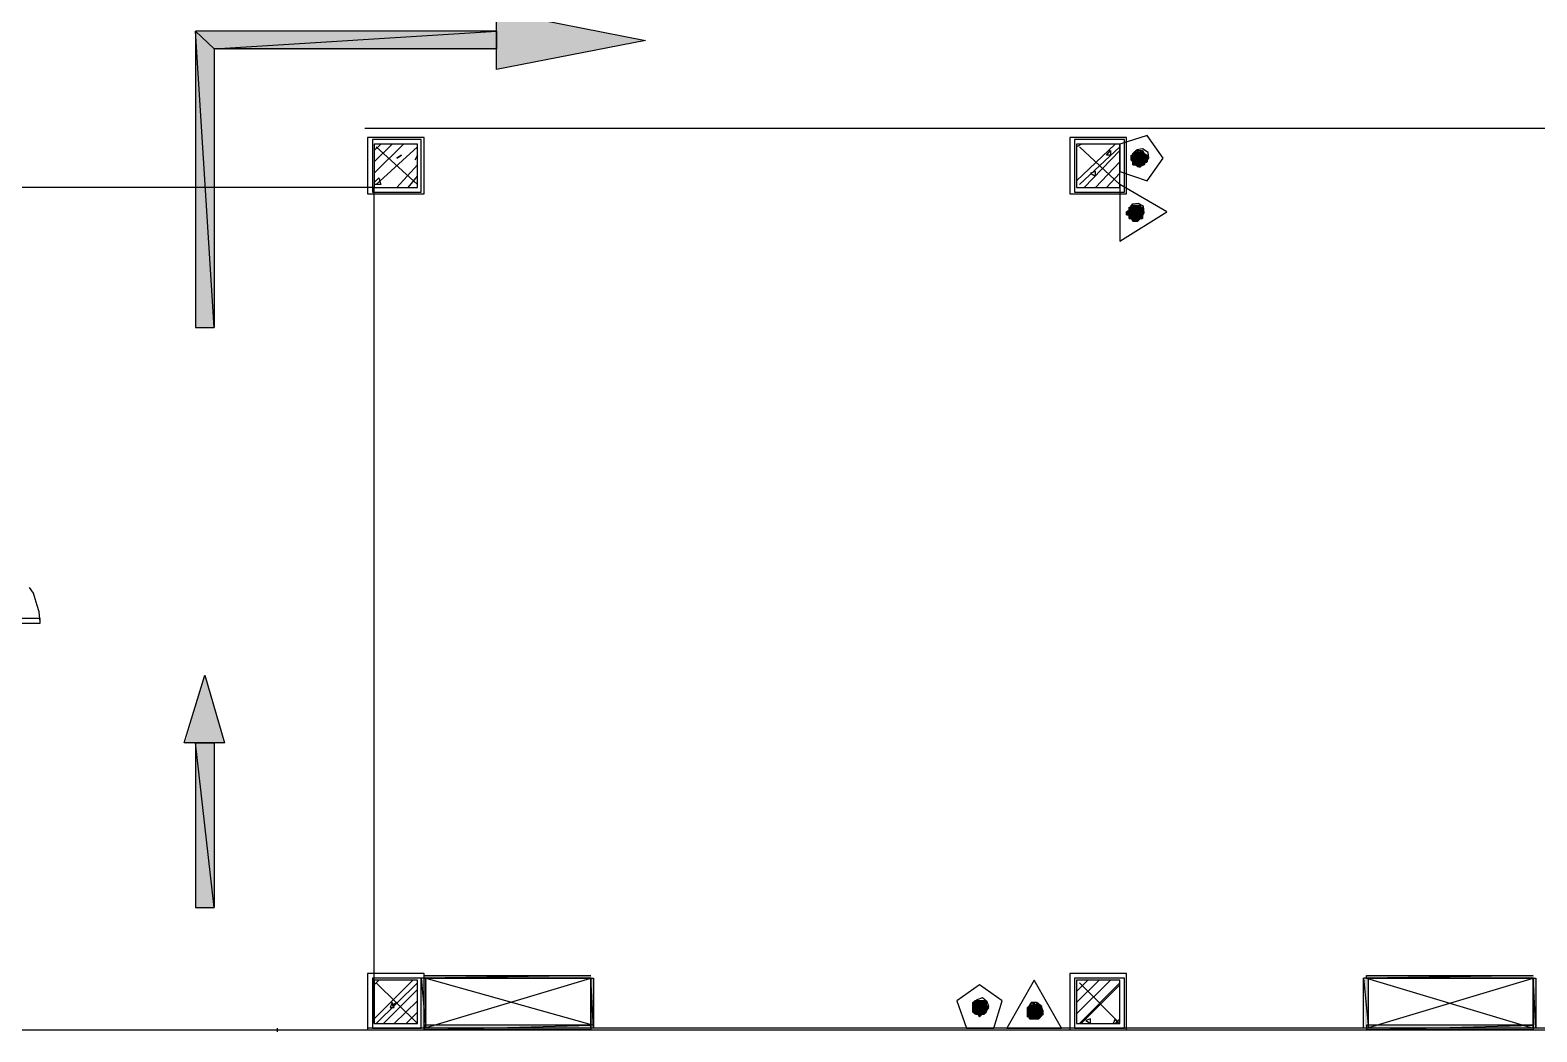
# Model space of a CAD drawing. Header units: millimetres. Extents: x 5 to 415, y 48 to 251.
# Drawn here: x 58.36 to 86.59, y 117.83 to 136.6 of the extents above; entities that cross this region are included whole.
import ezdxf

# ---------------------------------------------------------------- set-up
doc = ezdxf.new("R2010")
doc.units = ezdxf.units.MM
doc.layers.add('H', color=7, linetype='Continuous')
doc.layers.add('P', color=7, linetype='Continuous')

msp = doc.modelspace()

# ---------------------------------------------------------------- hatches: boundary and pattern name
at = {"layer": 'H', "linetype": 'Continuous'}
for points in [[(67.098, 135.855), (67.098, 136.948), (69.885, 136.402), (67.098, 135.855)], [(61.807, 136.225), (61.807, 131.022), (61.472, 131.022), (61.472, 136.56), (67.098, 136.56), (67.098, 136.225), (61.807, 136.225)], [(78.987, 134.161), (78.987, 134.232), (79.04, 134.232), (79.04, 134.108), (78.987, 134.161)], [(79.04, 134.073), (79.04, 134.285), (79.075, 134.32), (79.075, 134.073), (79.04, 134.073)], [(79.075, 134.073), (79.075, 134.32), (79.128, 134.32), (79.128, 134.02), (79.075, 134.073)], [(79.128, 134.02), (79.128, 134.32), (79.163, 134.32), (79.163, 134.02), (79.128, 134.02)], [(79.163, 134.02), (79.163, 134.32), (79.199, 134.32), (79.199, 134.073), (79.163, 134.02)], [(79.199, 134.073), (79.199, 134.32), (79.252, 134.285), (79.252, 134.073), (79.199, 134.073)], [(79.252, 134.108), (79.252, 134.285), (79.287, 134.232), (79.287, 134.108), (79.252, 134.108)], [(78.952, 133.05), (78.952, 133.262), (78.987, 133.262), (78.987, 133.05), (78.952, 133.05)], [(78.987, 133.05), (78.987, 133.315), (79.04, 133.315), (79.04, 133.015), (78.987, 133.05)], [(79.04, 133.015), (79.04, 133.315), (79.075, 133.315), (79.075, 133.015), (79.04, 133.015)], [(79.075, 133.015), (79.075, 133.315), (79.128, 133.315), (79.128, 133.015), (79.075, 133.015)], [(79.128, 133.015), (79.128, 133.315), (79.163, 133.315), (79.163, 133.05), (79.128, 133.015)], [(79.163, 133.05), (79.163, 133.262), (79.199, 133.262), (79.199, 133.05), (79.163, 133.05)], [(78.916, 133.138), (78.916, 133.174), (78.952, 133.227), (78.952, 133.138), (78.916, 133.138)], [(61.26, 123.225), (61.63, 124.495), (62.018, 123.225), (61.26, 123.225)], [(61.472, 120.138), (61.472, 123.225), (61.807, 123.225), (61.807, 120.138), (61.472, 120.138)], [(65.74, 118.833), (65.74, 118.868), (68.88, 118.868), (68.88, 118.833), (65.74, 118.833)], [(83.397, 118.833), (83.397, 118.868), (86.536, 118.868), (86.536, 118.833), (83.397, 118.833)], [(65.705, 117.898), (65.705, 118.833), (65.793, 118.833), (65.793, 117.898), (65.705, 117.898)], [(68.88, 117.898), (68.88, 118.833), (68.915, 118.833), (68.915, 117.898), (68.88, 117.898)], [(83.361, 117.898), (83.361, 118.833), (83.432, 118.833), (83.432, 117.898), (83.361, 117.898)], [(86.536, 117.898), (86.536, 118.833), (86.572, 118.833), (86.572, 117.898), (86.536, 117.898)], [(76.024, 118.357), (76.077, 118.41), (76.235, 118.41), (76.288, 118.357), (76.024, 118.357)], [(76.024, 118.322), (76.024, 118.357), (76.288, 118.357), (76.288, 118.322), (76.024, 118.322)], [(76.024, 118.286), (76.024, 118.322), (76.288, 118.322), (76.323, 118.286), (76.024, 118.286)], [(77.047, 118.286), (77.082, 118.322), (77.294, 118.322), (77.294, 118.286), (77.047, 118.286)], [(77.135, 118.322), (77.135, 118.357), (77.223, 118.357), (77.258, 118.322), (77.135, 118.322)], [(76.024, 118.233), (76.024, 118.286), (76.323, 118.286), (76.288, 118.233), (76.024, 118.233)], [(76.024, 118.198), (76.024, 118.233), (76.288, 118.233), (76.288, 118.198), (76.024, 118.198)], [(76.077, 118.145), (76.024, 118.198), (76.288, 118.198), (76.235, 118.145), (76.077, 118.145)], [(76.165, 118.11), (76.112, 118.145), (76.2, 118.145), (76.165, 118.11)], [(77.047, 118.233), (77.047, 118.286), (77.294, 118.286), (77.347, 118.233), (77.047, 118.233)], [(77.047, 118.198), (77.047, 118.233), (77.347, 118.233), (77.347, 118.198), (77.047, 118.198)], [(77.047, 118.145), (77.047, 118.198), (77.347, 118.198), (77.347, 118.145), (77.047, 118.145)], [(77.047, 118.11), (77.047, 118.145), (77.347, 118.145), (77.294, 118.11), (77.047, 118.11)], [(77.082, 118.075), (77.082, 118.11), (77.294, 118.11), (77.258, 118.075), (77.082, 118.075)], [(65.74, 117.863), (65.74, 117.934), (68.88, 117.934), (68.88, 117.863), (65.74, 117.863)], [(83.397, 117.863), (83.397, 117.934), (86.536, 117.934), (86.536, 117.863), (83.397, 117.863)]]:
    msp.add_hatch(color=256, dxfattribs=at).paths.add_polyline_path(points)

# ---------------------------------------------------------------- linework, layer by layer
at = {"layer": 'P'}
for points in [[(67.098, 136.948), (69.885, 136.402)], [(67.098, 135.855), (67.098, 136.948)], [(61.807, 131.022), (61.454, 136.578)], [(61.454, 136.578), (61.454, 131.022)], [(61.807, 131.022), (61.454, 136.578)], [(61.454, 136.578), (61.807, 136.243)], [(61.454, 136.578), (61.807, 136.243)], [(67.098, 136.578), (61.454, 136.578)], [(61.807, 136.243), (67.098, 136.578)], [(61.807, 136.243), (67.098, 136.578)], [(67.098, 136.578), (67.098, 136.243)], [(69.885, 136.402), (67.098, 135.855)], [(61.807, 136.243), (61.807, 131.022)], [(67.098, 136.243), (61.807, 136.243)], [(64.629, 134.761), (327.783, 134.761)], [(64.682, 134.585), (64.682, 133.526)], [(65.74, 134.585), (64.682, 134.585)], [(64.77, 134.549), (64.77, 133.562)], [(65.687, 134.549), (64.77, 134.549)], [(64.805, 134.338), (64.929, 134.461)], [(64.805, 134.126), (65.14, 134.461)], [(64.805, 133.914), (65.352, 134.461)], [(64.805, 134.461), (64.805, 133.65)], [(65.617, 134.461), (64.805, 134.461)], [(65.617, 133.703), (64.841, 134.408)], [(64.841, 133.703), (65.617, 134.408)], [(65.617, 133.65), (65.617, 134.461)], [(65.687, 133.562), (65.687, 134.549)], [(65.74, 133.526), (65.74, 134.585)], [(77.84, 134.585), (77.84, 133.526)], [(78.899, 134.585), (77.84, 134.585)], [(77.929, 134.549), (77.929, 133.562)], [(78.863, 134.549), (77.929, 134.549)], [(77.964, 133.773), (78.687, 134.461)], [(77.964, 134.408), (78.052, 134.461)], [(77.964, 134.461), (77.964, 133.65)], [(78.775, 134.461), (77.964, 134.461)], [(78.775, 133.703), (78.017, 134.408)], [(78.017, 133.703), (78.775, 134.408)], [(79.287, 134.62), (78.775, 134.461)], [(78.775, 133.65), (78.775, 134.461)], [(78.775, 134.461), (78.775, 133.95)], [(78.863, 133.562), (78.863, 134.549)], [(78.899, 133.526), (78.899, 134.585)], [(79.587, 134.197), (79.287, 134.62)], [(65.317, 134.25), (65.229, 134.197)], [(65.229, 134.197), (65.317, 134.25)], [(65.617, 134.25), (65.564, 134.161)], [(78.105, 133.65), (78.775, 134.338)], [(78.317, 133.65), (78.775, 134.126)], [(78.528, 134.25), (78.599, 134.338)], [(78.599, 134.25), (78.528, 134.25)], [(78.599, 134.338), (78.599, 134.25)], [(79.022, 134.25), (78.987, 134.161)], [(79.022, 134.25), (78.987, 134.161)], [(78.987, 134.161), (78.987, 134.25)], [(78.987, 134.25), (79.022, 134.25)], [(78.987, 134.197), (78.987, 134.25)], [(78.987, 134.25), (78.987, 134.197)], [(78.987, 134.197), (78.987, 134.161)], [(78.987, 134.161), (78.987, 134.197)], [(78.987, 134.161), (79.022, 134.126)], [(79.093, 134.355), (79.022, 134.25)], [(79.075, 134.338), (79.022, 134.073)], [(79.075, 134.338), (79.022, 134.073)], [(79.022, 134.285), (79.075, 134.338)], [(79.022, 134.073), (79.022, 134.285)], [(79.022, 134.126), (79.022, 134.285)], [(79.022, 134.285), (79.022, 134.126)], [(79.022, 134.126), (79.022, 134.285)], [(79.022, 134.285), (79.022, 134.073)], [(79.022, 134.126), (79.022, 134.285)], [(79.022, 134.285), (79.022, 134.126)], [(79.022, 134.285), (79.022, 134.126)], [(79.022, 134.25), (79.022, 134.285)], [(79.022, 134.25), (79.058, 134.144)], [(79.022, 134.126), (79.022, 134.25)], [(79.022, 134.126), (79.022, 134.25)], [(79.022, 134.073), (79.022, 134.126)], [(79.022, 134.126), (79.022, 134.126)], [(79.058, 134.144), (79.146, 134.073)], [(79.11, 134.338), (79.075, 134.073)], [(79.11, 134.338), (79.075, 134.073)], [(79.075, 134.073), (79.075, 134.338)], [(79.075, 134.338), (79.11, 134.338)], [(79.075, 134.073), (79.075, 134.338)], [(79.075, 134.338), (79.075, 134.073)], [(79.075, 134.338), (79.075, 134.073)], [(79.075, 134.073), (79.075, 134.338)], [(79.075, 134.073), (79.075, 134.338)], [(79.199, 134.373), (79.093, 134.355)], [(79.163, 134.338), (79.11, 134.038)], [(79.163, 134.338), (79.11, 134.038)], [(79.11, 134.038), (79.11, 134.338)], [(79.11, 134.338), (79.163, 134.338)], [(79.11, 134.038), (79.11, 134.338)], [(79.199, 134.338), (79.163, 134.038)], [(79.199, 134.338), (79.163, 134.038)], [(79.163, 134.038), (79.163, 134.338)], [(79.163, 134.338), (79.199, 134.338)], [(79.163, 134.038), (79.163, 134.338)], [(79.163, 134.338), (79.163, 134.038)], [(79.163, 134.338), (79.163, 134.038)], [(79.163, 134.038), (79.163, 134.338)], [(79.163, 134.038), (79.163, 134.338)], [(79.181, 134.073), (79.252, 134.108)], [(79.304, 134.303), (79.199, 134.373)], [(79.199, 134.073), (79.199, 134.338)], [(79.199, 134.338), (79.234, 134.285)], [(79.199, 134.073), (79.199, 134.338)], [(79.199, 134.338), (79.199, 134.073)], [(79.199, 134.338), (79.199, 134.073)], [(79.199, 134.073), (79.199, 134.338)], [(79.199, 134.073), (79.199, 134.338)], [(79.234, 134.285), (79.199, 134.073)], [(79.234, 134.285), (79.199, 134.073)], [(79.234, 134.126), (79.234, 134.285)], [(79.234, 134.285), (79.287, 134.25)], [(79.234, 134.073), (79.234, 134.285)], [(79.234, 134.285), (79.234, 134.073)], [(79.234, 134.073), (79.234, 134.285)], [(79.234, 134.285), (79.234, 134.126)], [(79.234, 134.073), (79.234, 134.285)], [(79.287, 134.25), (79.234, 134.126)], [(79.287, 134.25), (79.234, 134.126)], [(79.234, 134.126), (79.287, 134.126)], [(79.234, 134.126), (79.234, 134.073)], [(79.252, 134.108), (79.322, 134.197)], [(79.287, 134.197), (79.287, 134.25)], [(79.287, 134.25), (79.287, 134.197)], [(79.287, 134.126), (79.287, 134.25)], [(79.287, 134.25), (79.287, 134.126)], [(79.287, 134.126), (79.287, 134.25)], [(79.287, 134.25), (79.287, 134.161)], [(79.287, 134.126), (79.287, 134.25)], [(79.287, 133.773), (79.587, 134.197)], [(79.287, 134.161), (79.287, 134.161)], [(79.287, 134.161), (79.287, 134.161)], [(79.287, 134.161), (79.287, 134.126)], [(79.322, 134.197), (79.304, 134.303)], [(64.805, 133.738), (64.893, 133.826)], [(64.893, 133.826), (64.929, 133.703)], [(65.229, 133.65), (65.617, 134.073)], [(65.44, 133.65), (65.617, 133.862)], [(78.317, 133.95), (78.228, 133.914)], [(78.228, 133.914), (78.317, 133.862)], [(78.317, 133.862), (78.317, 133.95)], [(78.528, 133.65), (78.775, 133.914)], [(78.775, 133.95), (79.287, 133.773)], [(79.022, 134.073), (79.075, 134.073)], [(79.075, 134.073), (79.11, 134.038)], [(79.075, 134.073), (79.075, 134.073)], [(79.075, 134.073), (79.075, 134.073)], [(79.11, 134.038), (79.163, 134.038)], [(79.163, 134.038), (79.199, 134.073)], [(79.163, 134.038), (79.163, 134.038)], [(79.163, 134.038), (79.163, 134.038)], [(79.199, 134.073), (79.234, 134.073)], [(79.199, 134.073), (79.199, 134.073)], [(79.199, 134.073), (79.199, 134.073)], [(64.805, 133.65), (57.273, 133.65)], [(64.77, 133.562), (65.687, 133.562)], [(64.929, 133.703), (64.805, 133.703)], [(64.805, 133.65), (65.617, 133.65)], [(64.805, 117.987), (64.805, 133.65)], [(77.929, 133.562), (78.863, 133.562)], [(77.964, 133.65), (78.775, 133.65)], [(79.657, 133.191), (78.775, 133.703)], [(78.775, 133.703), (78.775, 132.644)], [(64.682, 133.526), (65.74, 133.526)], [(77.84, 133.526), (78.899, 133.526)], [(79.005, 133.332), (78.952, 133.244)], [(78.987, 133.279), (78.952, 133.068)], [(78.987, 133.279), (78.952, 133.068)], [(78.952, 133.068), (78.952, 133.279)], [(78.952, 133.279), (78.987, 133.279)], [(78.952, 133.068), (78.952, 133.279)], [(78.952, 133.279), (78.952, 133.103)], [(78.952, 133.279), (78.952, 133.103)], [(78.952, 133.227), (78.952, 133.279)], [(79.022, 133.315), (78.987, 133.068)], [(79.022, 133.315), (78.987, 133.068)], [(78.987, 133.068), (78.987, 133.315)], [(78.987, 133.315), (79.022, 133.315)], [(78.987, 133.068), (78.987, 133.315)], [(78.987, 133.315), (78.987, 133.279)], [(78.987, 133.315), (78.987, 133.068)], [(78.987, 133.068), (78.987, 133.315)], [(78.987, 133.279), (78.987, 133.068)], [(78.987, 133.068), (78.987, 133.279)], [(79.128, 133.35), (79.005, 133.332)], [(79.075, 133.315), (79.022, 133.015)], [(79.075, 133.315), (79.022, 133.015)], [(79.022, 133.015), (79.022, 133.315)], [(79.022, 133.315), (79.075, 133.315)], [(79.022, 133.015), (79.022, 133.315)], [(79.022, 133.315), (79.022, 133.015)], [(79.022, 133.315), (79.022, 133.015)], [(79.022, 133.015), (79.022, 133.315)], [(79.022, 133.015), (79.022, 133.315)], [(79.11, 133.315), (79.075, 133.015)], [(79.11, 133.315), (79.075, 133.015)], [(79.075, 133.015), (79.075, 133.315)], [(79.075, 133.315), (79.11, 133.315)], [(79.075, 133.015), (79.075, 133.315)], [(79.163, 133.315), (79.11, 133.015)], [(79.163, 133.315), (79.11, 133.015)], [(79.11, 133.015), (79.11, 133.315)], [(79.11, 133.315), (79.163, 133.315)], [(79.11, 133.015), (79.11, 133.315)], [(79.11, 133.315), (79.11, 133.015)], [(79.11, 133.315), (79.11, 133.015)], [(79.11, 133.015), (79.11, 133.315)], [(79.11, 133.015), (79.11, 133.315)], [(79.216, 133.297), (79.128, 133.35)], [(79.163, 133.279), (79.163, 133.315)], [(79.163, 133.315), (79.163, 133.068)], [(79.163, 133.068), (79.163, 133.315)], [(79.199, 133.279), (79.163, 133.068)], [(79.199, 133.279), (79.163, 133.068)], [(79.163, 133.068), (79.163, 133.279)], [(79.163, 133.279), (79.199, 133.279)], [(79.163, 133.068), (79.163, 133.279)], [(79.163, 133.279), (79.163, 133.068)], [(79.163, 133.068), (79.163, 133.279)], [(79.199, 133.068), (79.199, 133.279)], [(79.199, 133.279), (79.199, 133.227)], [(79.199, 133.068), (79.199, 133.279)], [(79.234, 133.174), (79.216, 133.297)], [(78.775, 132.644), (79.657, 133.191)], [(78.952, 133.227), (78.899, 133.138)], [(78.952, 133.227), (78.899, 133.138)], [(78.899, 133.191), (78.952, 133.227)], [(78.899, 133.138), (78.899, 133.191)], [(78.899, 133.138), (78.952, 133.138)], [(78.952, 133.244), (78.969, 133.121)], [(78.952, 133.103), (78.952, 133.227)], [(78.952, 133.138), (78.952, 133.227)], [(78.952, 133.227), (78.952, 133.138)], [(78.952, 133.138), (78.952, 133.227)], [(78.952, 133.227), (78.952, 133.103)], [(78.952, 133.138), (78.952, 133.227)], [(78.952, 133.103), (78.952, 133.138)], [(78.952, 133.103), (78.952, 133.068)], [(78.952, 133.068), (78.987, 133.068)], [(78.969, 133.121), (79.058, 133.068)], [(78.987, 133.068), (79.022, 133.015)], [(78.987, 133.068), (78.987, 133.068)], [(79.022, 133.015), (79.075, 133.015)], [(79.022, 133.015), (79.022, 133.015)], [(79.022, 133.015), (79.022, 133.015)], [(79.075, 133.015), (79.11, 133.015)], [(79.093, 133.068), (79.181, 133.085)], [(79.11, 133.015), (79.163, 133.068)], [(79.11, 133.015), (79.11, 133.015)], [(79.11, 133.015), (79.11, 133.015)], [(79.163, 133.068), (79.199, 133.068)], [(79.163, 133.068), (79.163, 133.068)], [(79.181, 133.085), (79.234, 133.174)], [(79.199, 133.191), (79.199, 133.227)], [(79.199, 133.227), (79.199, 133.191)], [(79.199, 133.103), (79.199, 133.227)], [(79.199, 133.227), (79.199, 133.103)], [(79.199, 133.103), (79.199, 133.227)], [(79.199, 133.227), (79.199, 133.138)], [(79.199, 133.103), (79.199, 133.227)], [(79.199, 133.227), (79.199, 133.068)], [(79.199, 133.227), (79.199, 133.068)], [(79.199, 133.138), (79.199, 133.138)], [(79.199, 133.138), (79.199, 133.138)], [(79.199, 133.138), (79.199, 133.103)], [(79.199, 133.068), (79.199, 133.103)], [(61.454, 131.022), (61.807, 131.022)], [(58.42, 126.048), (58.349, 126.153)], [(58.455, 125.942), (58.42, 126.048)], [(58.491, 125.818), (58.455, 125.942)], [(58.526, 125.695), (58.491, 125.818)], [(58.543, 125.501), (58.526, 125.695)], [(58.543, 125.571), (57.273, 125.571)], [(57.273, 125.483), (58.543, 125.483)], [(58.543, 125.483), (58.543, 125.571)], [(61.242, 123.243), (61.63, 124.513)], [(61.63, 124.513), (62.001, 123.243)], [(62.001, 123.243), (61.242, 123.243)], [(61.807, 120.156), (61.454, 123.243)], [(61.454, 123.243), (61.454, 120.156)], [(61.807, 120.156), (61.454, 123.243)], [(61.454, 123.243), (61.807, 123.243)], [(61.807, 123.243), (61.807, 120.156)], [(61.454, 120.156), (61.807, 120.156)], [(64.682, 118.921), (64.682, 117.863)], [(65.74, 118.921), (64.682, 118.921)], [(65.74, 117.863), (65.74, 118.921)], [(68.862, 118.886), (65.74, 118.833)], [(65.74, 118.833), (65.74, 118.886)], [(65.74, 118.886), (68.862, 118.886)], [(77.84, 118.921), (77.84, 117.863)], [(78.899, 118.921), (77.84, 118.921)], [(78.899, 117.863), (78.899, 118.921)], [(86.519, 118.886), (83.397, 118.833)], [(83.397, 118.833), (83.397, 118.886)], [(83.397, 118.886), (86.519, 118.886)], [(64.77, 118.833), (64.77, 117.898)], [(65.687, 118.833), (64.77, 118.833)], [(64.805, 118.075), (65.528, 118.798)], [(64.805, 118.71), (64.893, 118.798)], [(64.805, 118.798), (64.805, 117.987)], [(65.617, 118.798), (64.805, 118.798)], [(65.617, 117.987), (64.841, 118.745)], [(64.841, 117.987), (65.617, 118.745)], [(64.982, 117.987), (65.617, 118.622)], [(65.617, 117.987), (65.617, 118.798)], [(65.687, 117.898), (65.687, 118.833)], [(65.775, 118.833), (65.687, 118.833)], [(65.687, 118.833), (65.775, 117.898)], [(65.687, 118.833), (65.775, 117.898)], [(65.687, 117.898), (65.687, 118.833)], [(68.862, 118.833), (65.74, 118.833)], [(65.74, 118.833), (68.862, 118.833)], [(65.74, 117.898), (68.862, 118.833)], [(65.775, 117.898), (65.775, 118.833)], [(65.775, 118.833), (68.915, 117.951)], [(68.862, 117.898), (68.862, 118.833)], [(68.862, 118.833), (68.862, 117.898)], [(68.915, 117.898), (68.862, 118.833)], [(68.862, 118.833), (68.915, 118.833)], [(68.915, 118.833), (68.915, 117.898)], [(76.147, 118.71), (75.724, 118.41)], [(76.57, 118.41), (76.147, 118.71)], [(77.17, 118.798), (76.659, 117.898)], [(77.682, 117.898), (77.17, 118.798)], [(77.929, 118.833), (77.929, 117.898)], [(78.863, 118.833), (77.929, 118.833)], [(77.964, 118.586), (78.176, 118.798)], [(77.964, 118.375), (78.387, 118.798)], [(77.964, 118.163), (78.599, 118.798)], [(77.964, 118.798), (77.964, 117.987)], [(78.775, 118.798), (77.964, 118.798)], [(78.775, 117.987), (78.017, 118.745)], [(78.017, 117.987), (78.775, 118.745)], [(78.052, 117.987), (78.775, 118.71)], [(78.775, 117.987), (78.775, 118.798)], [(78.863, 117.898), (78.863, 118.833)], [(83.432, 118.833), (83.344, 118.833)], [(83.344, 118.833), (83.432, 117.898)], [(83.344, 118.833), (83.432, 117.898)], [(83.344, 117.898), (83.344, 118.833)], [(86.519, 118.833), (83.397, 118.833)], [(83.397, 118.833), (86.519, 118.833)], [(83.397, 117.898), (86.519, 118.833)], [(83.397, 118.833), (86.519, 117.898)], [(83.432, 117.898), (83.432, 118.833)], [(86.519, 117.898), (86.519, 118.833)], [(86.519, 118.833), (86.519, 117.898)], [(86.572, 117.898), (86.519, 118.833)], [(86.519, 118.833), (86.572, 118.833)], [(86.572, 118.833), (86.572, 117.898)], [(65.14, 118.375), (65.105, 118.286)], [(65.176, 118.286), (65.14, 118.375)], [(65.229, 118.375), (65.14, 118.322)], [(65.14, 118.322), (65.229, 118.375)], [(65.176, 117.987), (65.617, 118.41)], [(75.724, 118.41), (75.9, 117.898)], [(76.094, 118.428), (76.024, 118.339)], [(76.024, 118.375), (76.059, 118.41)], [(76.271, 118.375), (76.024, 118.375)], [(76.271, 118.375), (76.024, 118.375)], [(76.024, 118.375), (76.271, 118.375)], [(76.024, 118.375), (76.271, 118.375)], [(76.271, 118.375), (76.024, 118.375)], [(76.271, 118.375), (76.024, 118.375)], [(76.024, 118.375), (76.271, 118.322)], [(76.024, 118.375), (76.271, 118.322)], [(76.024, 118.322), (76.024, 118.375)], [(76.024, 118.339), (76.041, 118.233)], [(76.271, 118.322), (76.024, 118.322)], [(76.271, 118.322), (76.024, 118.322)], [(76.024, 118.322), (76.271, 118.322)], [(76.024, 118.322), (76.271, 118.322)], [(76.271, 118.322), (76.024, 118.322)], [(76.271, 118.322), (76.024, 118.322)], [(76.024, 118.322), (76.323, 118.286)], [(76.024, 118.322), (76.323, 118.286)], [(76.024, 118.286), (76.024, 118.322)], [(76.235, 118.41), (76.059, 118.41)], [(76.059, 118.41), (76.112, 118.41)], [(76.235, 118.41), (76.059, 118.41)], [(76.059, 118.41), (76.271, 118.375)], [(76.059, 118.41), (76.271, 118.375)], [(76.2, 118.463), (76.094, 118.428)], [(76.147, 118.41), (76.112, 118.41)], [(76.112, 118.41), (76.147, 118.41)], [(76.235, 118.41), (76.112, 118.41)], [(76.112, 118.41), (76.235, 118.41)], [(76.235, 118.41), (76.112, 118.41)], [(76.112, 118.41), (76.2, 118.41)], [(76.235, 118.41), (76.112, 118.41)], [(76.112, 118.41), (76.235, 118.41)], [(76.112, 118.41), (76.235, 118.41)], [(76.288, 118.392), (76.2, 118.463)], [(76.2, 118.41), (76.2, 118.41)], [(76.2, 118.41), (76.2, 118.41)], [(76.2, 118.41), (76.235, 118.41)], [(76.235, 118.41), (76.235, 118.41)], [(76.271, 118.375), (76.235, 118.41)], [(76.271, 118.375), (76.271, 118.375)], [(76.271, 118.375), (76.271, 118.375)], [(76.271, 118.322), (76.271, 118.375)], [(76.271, 118.322), (76.271, 118.322)], [(76.271, 118.322), (76.271, 118.322)], [(76.323, 118.286), (76.271, 118.322)], [(76.323, 118.304), (76.288, 118.392)], [(76.412, 117.898), (76.57, 118.41)], [(77.1, 118.357), (77.047, 118.251)], [(77.047, 118.286), (77.082, 118.322)], [(77.117, 118.322), (77.082, 118.322)], [(77.082, 118.322), (77.258, 118.322)], [(77.294, 118.322), (77.082, 118.322)], [(77.082, 118.322), (77.294, 118.322)], [(77.294, 118.322), (77.082, 118.322)], [(77.082, 118.322), (77.258, 118.322)], [(77.294, 118.322), (77.082, 118.322)], [(77.082, 118.322), (77.294, 118.286)], [(77.082, 118.322), (77.294, 118.286)], [(77.223, 118.375), (77.1, 118.357)], [(77.17, 118.375), (77.117, 118.375)], [(77.117, 118.375), (77.17, 118.375)], [(77.205, 118.375), (77.117, 118.375)], [(77.117, 118.375), (77.258, 118.322)], [(77.117, 118.375), (77.258, 118.322)], [(77.117, 118.322), (77.117, 118.375)], [(77.258, 118.322), (77.117, 118.322)], [(77.258, 118.322), (77.117, 118.322)], [(77.117, 118.322), (77.258, 118.322)], [(77.258, 118.322), (77.117, 118.322)], [(77.205, 118.375), (77.205, 118.375)], [(77.205, 118.375), (77.205, 118.375)], [(77.258, 118.322), (77.205, 118.375)], [(77.311, 118.304), (77.223, 118.375)], [(77.258, 118.322), (77.258, 118.322)], [(77.258, 118.322), (77.294, 118.322)], [(77.294, 118.286), (77.294, 118.322)], [(77.329, 118.216), (77.311, 118.304)], [(65.105, 118.286), (65.176, 118.286)], [(65.405, 117.987), (65.617, 118.198)], [(76.323, 118.286), (76.024, 118.286)], [(76.323, 118.286), (76.024, 118.286)], [(76.024, 118.286), (76.271, 118.251)], [(76.024, 118.286), (76.271, 118.251)], [(76.024, 118.251), (76.024, 118.286)], [(76.271, 118.251), (76.024, 118.251)], [(76.271, 118.251), (76.024, 118.251)], [(76.024, 118.251), (76.271, 118.251)], [(76.024, 118.251), (76.271, 118.251)], [(76.271, 118.251), (76.024, 118.251)], [(76.271, 118.251), (76.024, 118.251)], [(76.024, 118.251), (76.271, 118.198)], [(76.024, 118.251), (76.271, 118.198)], [(76.024, 118.198), (76.024, 118.251)], [(76.271, 118.198), (76.024, 118.198)], [(76.271, 118.198), (76.024, 118.198)], [(76.024, 118.198), (76.271, 118.198)], [(76.024, 118.198), (76.271, 118.198)], [(76.271, 118.198), (76.024, 118.198)], [(76.271, 118.198), (76.024, 118.198)], [(76.024, 118.198), (76.235, 118.163)], [(76.024, 118.198), (76.235, 118.163)], [(76.059, 118.163), (76.024, 118.198)], [(76.041, 118.233), (76.147, 118.163)], [(76.235, 118.163), (76.059, 118.163)], [(76.235, 118.163), (76.059, 118.163)], [(76.059, 118.163), (76.112, 118.163)], [(76.059, 118.163), (76.235, 118.163)], [(76.235, 118.163), (76.059, 118.163)], [(76.112, 118.163), (76.235, 118.163)], [(76.2, 118.163), (76.112, 118.163)], [(76.112, 118.163), (76.2, 118.163)], [(76.2, 118.163), (76.112, 118.163)], [(76.112, 118.163), (76.235, 118.163)], [(76.147, 118.11), (76.112, 118.163)], [(76.112, 118.163), (76.147, 118.11)], [(76.147, 118.163), (76.253, 118.181)], [(76.147, 118.11), (76.2, 118.163)], [(76.2, 118.163), (76.147, 118.11)], [(76.235, 118.163), (76.2, 118.163)], [(76.235, 118.163), (76.271, 118.198)], [(76.235, 118.163), (76.235, 118.163)], [(76.253, 118.181), (76.323, 118.286)], [(76.271, 118.251), (76.323, 118.286)], [(76.271, 118.251), (76.271, 118.251)], [(76.271, 118.251), (76.271, 118.251)], [(76.271, 118.198), (76.271, 118.251)], [(76.271, 118.198), (76.271, 118.198)], [(76.271, 118.198), (76.271, 118.198)], [(77.294, 118.286), (77.047, 118.286)], [(77.294, 118.286), (77.047, 118.286)], [(77.047, 118.286), (77.329, 118.251)], [(77.047, 118.286), (77.329, 118.251)], [(77.047, 118.251), (77.047, 118.286)], [(77.047, 118.251), (77.064, 118.145)], [(77.329, 118.251), (77.047, 118.251)], [(77.329, 118.251), (77.047, 118.251)], [(77.047, 118.251), (77.329, 118.251)], [(77.047, 118.251), (77.329, 118.251)], [(77.329, 118.251), (77.047, 118.251)], [(77.329, 118.251), (77.047, 118.251)], [(77.047, 118.251), (77.329, 118.198)], [(77.047, 118.251), (77.329, 118.198)], [(77.047, 118.198), (77.047, 118.251)], [(77.329, 118.198), (77.047, 118.198)], [(77.329, 118.198), (77.047, 118.198)], [(77.047, 118.198), (77.329, 118.198)], [(77.047, 118.198), (77.329, 118.198)], [(77.329, 118.198), (77.047, 118.198)], [(77.329, 118.198), (77.047, 118.198)], [(77.047, 118.198), (77.329, 118.163)], [(77.047, 118.198), (77.329, 118.163)], [(77.047, 118.163), (77.047, 118.198)], [(77.329, 118.163), (77.047, 118.163)], [(77.329, 118.163), (77.047, 118.163)], [(77.047, 118.163), (77.294, 118.11)], [(77.047, 118.163), (77.294, 118.11)], [(77.047, 118.11), (77.047, 118.163)], [(77.294, 118.11), (77.047, 118.11)], [(77.294, 118.11), (77.047, 118.11)], [(77.047, 118.11), (77.082, 118.11)], [(77.047, 118.11), (77.294, 118.11)], [(77.294, 118.11), (77.047, 118.11)], [(77.064, 118.145), (77.153, 118.075)], [(77.082, 118.11), (77.294, 118.11)], [(77.294, 118.11), (77.082, 118.11)], [(77.082, 118.11), (77.258, 118.075)], [(77.082, 118.11), (77.258, 118.075)], [(77.082, 118.075), (77.082, 118.11)], [(77.258, 118.075), (77.082, 118.075)], [(77.258, 118.075), (77.082, 118.075)], [(77.082, 118.075), (77.117, 118.075)], [(77.082, 118.075), (77.258, 118.075)], [(77.258, 118.075), (77.082, 118.075)], [(77.117, 118.075), (77.258, 118.075)], [(77.205, 118.075), (77.117, 118.075)], [(77.117, 118.075), (77.205, 118.075)], [(77.205, 118.075), (77.117, 118.075)], [(77.117, 118.075), (77.258, 118.075)], [(77.205, 118.075), (77.117, 118.075)], [(77.117, 118.075), (77.205, 118.075)], [(77.117, 118.075), (77.205, 118.075)], [(77.17, 118.075), (77.117, 118.075)], [(77.153, 118.075), (77.276, 118.092)], [(77.205, 118.075), (77.17, 118.075)], [(77.258, 118.075), (77.205, 118.075)], [(77.205, 118.075), (77.205, 118.075)], [(77.258, 118.075), (77.294, 118.11)], [(77.258, 118.075), (77.258, 118.075)], [(77.276, 118.092), (77.329, 118.198)], [(77.329, 118.251), (77.294, 118.286)], [(77.294, 118.11), (77.329, 118.163)], [(77.294, 118.11), (77.294, 118.11)], [(77.329, 118.251), (77.329, 118.251)], [(77.329, 118.251), (77.329, 118.251)], [(77.329, 118.198), (77.329, 118.251)], [(77.329, 118.198), (77.329, 118.198)], [(77.329, 118.198), (77.329, 118.198)], [(77.329, 118.163), (77.329, 118.198)], [(78.228, 118.075), (78.14, 118.039)], [(78.14, 118.039), (78.228, 117.987)], [(78.228, 117.987), (78.228, 118.075)], [(78.687, 118.075), (78.652, 117.987)], [(78.687, 117.987), (78.775, 118.075)], [(78.74, 117.987), (78.687, 118.075)], [(57.221, 117.863), (367.524, 117.863)], [(58.332, 117.863), (64.682, 117.863)], [(62.988, 117.898), (62.988, 117.828)], [(167.164, 117.898), (64.682, 117.898)], [(64.682, 117.863), (167.164, 117.863)], [(64.682, 117.863), (65.74, 117.863)], [(64.77, 117.898), (65.687, 117.898)], [(64.805, 117.987), (65.617, 117.987)], [(65.775, 117.898), (65.687, 117.898)], [(65.74, 117.951), (65.74, 117.863)], [(65.74, 117.863), (68.862, 117.951)], [(68.862, 117.951), (65.74, 117.951)], [(65.74, 117.863), (68.862, 117.951)], [(68.862, 117.863), (65.74, 117.863)], [(68.862, 117.951), (68.862, 117.863)], [(75.9, 117.898), (76.412, 117.898)], [(76.659, 117.898), (77.682, 117.898)], [(77.84, 117.863), (78.899, 117.863)], [(77.929, 117.898), (78.863, 117.898)], [(77.964, 117.987), (78.775, 117.987)], [(83.432, 117.898), (83.344, 117.898)], [(83.397, 117.951), (83.397, 117.863)], [(83.397, 117.863), (86.519, 117.951)], [(86.519, 117.951), (83.397, 117.951)], [(83.397, 117.863), (86.519, 117.951)], [(86.519, 117.863), (83.397, 117.863)], [(86.519, 117.951), (86.519, 117.863)]]:
    msp.add_lwpolyline(points, dxfattribs=at)

doc.saveas('drawing.dxf')
